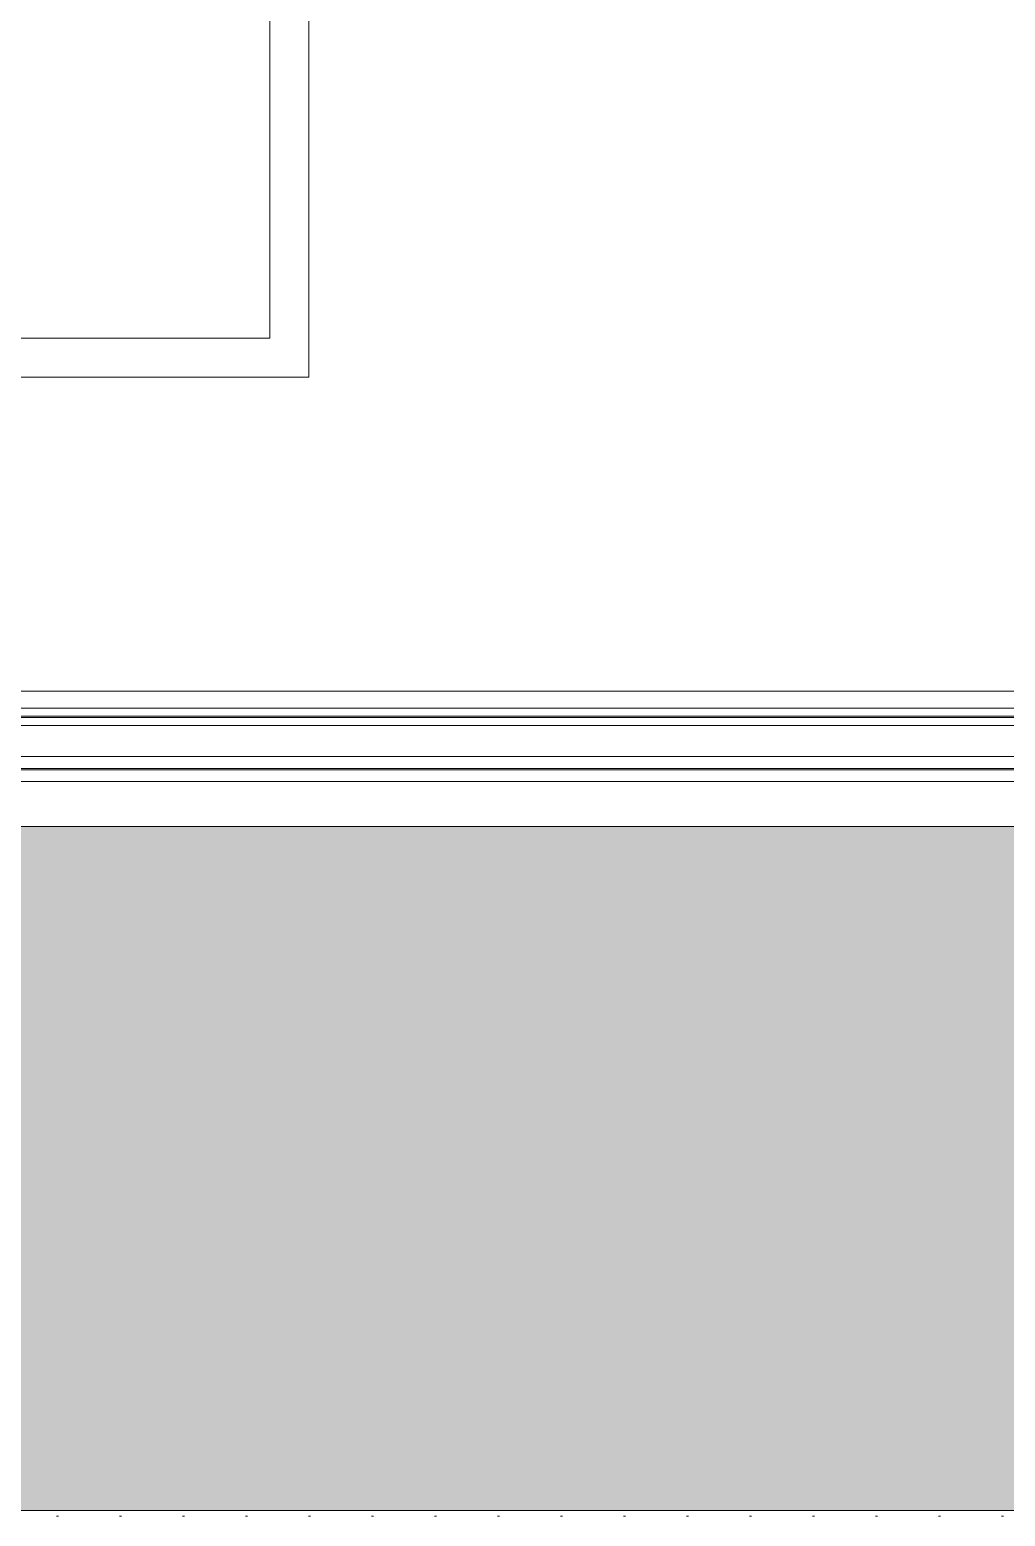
# Model space of a CAD drawing. Extents: x -1281 to 23780, y 0 to 7214.
# Drawn here: x 2650.2 to 2700.1, y 284.7 to 360.8 of the extents above; entities that cross this region are included whole.
import ezdxf

# ---------------------------------------------------------------- set-up
doc = ezdxf.new("R2010")
doc.units = 0
doc.header["$LTSCALE"] = 25
doc.header["$MEASUREMENT"] = 0
doc.linetypes.add('DOT2', pattern=[0.125, 0, -0.125])
doc.layers.get('0').update_dxf_attribs({"color": 9, "lineweight": 9})
for name, color, linetype, lineweight in [('01', 9, 'Continuous', 9), ('06D', 9, 'Continuous', 9), ('09', 9, 'Continuous', 9), ('10', 9, 'Continuous', 9), ('14', 9, 'Continuous', 9), ('15', 9, 'Continuous', 9), ('20', 9, 'DOT2', 9), ('40', 9, 'Continuous', 9), ('40B', 9, 'Continuous', 9)]:
    doc.layers.add(name, color=color, linetype=linetype, lineweight=lineweight)

# ---------------------------------------------------------------- blocks, each defined once
blk = doc.blocks.new('*U290')
at = {"layer": '15'}
for p, q in [((-1.469, -18.947), (-204.743, -18.947)), ((1.469, -18.947), (62.699, -18.947)), ((-1.469, -19.347), (-204.743, -19.347)), ((-1.469, -19.423), (-204.743, -19.423)), ((1.469, -19.347), (62.699, -19.347)), ((1.469, -19.423), (62.699, -19.423)), ((-1.469, -19.823), (-204.743, -19.823)), ((1.469, -19.823), (62.699, -19.823)), ((-1.469, -21.423), (-204.743, -21.423)), ((-1.469, -22.023), (-204.743, -22.023)), ((1.469, -21.423), (62.699, -21.423)), ((1.469, -22.023), (62.699, -22.023)), ((-1.469, -22.099), (-204.743, -22.099)), ((-1.469, -22.699), (-204.743, -22.699)), ((1.469, -22.099), (62.699, -22.099)), ((1.469, -22.699), (62.699, -22.699))]:
    blk.add_line(p, q, dxfattribs=at)
blk = doc.blocks.new('p-kolon_80x80')
blk.add_lwpolyline([(-40, -40), (40, -40), (40, 40), (-40, 40)], close=True)
blk = doc.blocks.new('p-zemin kat')
at = {"layer": '09'}
h = blk.add_hatch(dxfattribs=at)
h.set_pattern_fill('SQUARE', color=252, scale=20, style=0)
h.paths.add_polyline_path([(1719.557, 285), (3319.5, 285), (3319.5, 320), (1719.669, 320)])
at = {"layer": '06D'}
for points in [[(3319.5, 326.925), (1724.228, 326.925)], [(1719.669, 320), (3319.5, 320)]]:
    blk.add_lwpolyline(points, dxfattribs=at)
blk.add_lwpolyline([(1719.557, 285), (3319.5, 285), (3319.5, 320), (1719.669, 320)], close=True, dxfattribs=at)
at = {"layer": '14'}
blk.add_lwpolyline([(2580.5, 343), (2664.5, 343), (2664.5, 427), (2580.5, 427)], close=True, dxfattribs=at)
at = {"layer": '20'}
blk.add_lwpolyline([(1719.557, 284.7), (4822.793, 284.7), (4822.793, 2034.319)], dxfattribs=at)
at = {"layer": '40'}
blk.add_lwpolyline([(1851.161, 326.925), (3319.5, 326.925), (3319.5, 343), (3280.516, 343), (3280.5, 427), (3319.5, 427), (3319.5, 570), (4025.505, 569.998), (4025.505, 426.998), (4064.5, 427), (4064.5, 343), (3980.5, 343), (3980.5, 326.925), (4680.5, 326.925), (4680.5, 427), (4780.575, 427), (4780.575, 1901.493, 0.054196), (4273.067, 1999.31), (4278.593, 2070.681, 0.306949), (1935.267, 740.054), (1999.45, 708.356, 0.043245), (1856.494, 345)], format="xyb", close=True, dxfattribs=at)
at = {"layer": '40B'}
blk.add_lwpolyline([(3364.5, 343), (3319.5, 343), (3319.5, 319.998), (1719.669, 320), (1719.669, 326.925), (1719.557, 328.247, -0.047611), (1885.58, 764.592), (1935.267, 740.054, -0.306949), (4278.593, 2070.681), (4283.124, 2125.912, -0.05155), (4780.046, 2034.319), (4787.5, 2034.319), (4787.5, 320), (4025.505, 320), (4025.505, 570), (3319.5, 570), (3319.5, 427), (3364.5, 427), (3364.5, 343)], format="xyb", close=True, dxfattribs=at)
at = {"layer": '01'}
blk.add_blockref('p-kolon_80x80', (2622.5, 385), dxfattribs=at)
at = {"layer": '10'}
for p in [(2622.5, 345), (2855.833, 345)]:
    blk.add_blockref('*U290', p, dxfattribs=at)

msp = doc.modelspace()

# ---------------------------------------------------------------- block references
at = {"layer": '10'}
msp.add_blockref('p-zemin kat', (0, 0), dxfattribs=at)

doc.saveas('drawing.dxf')
